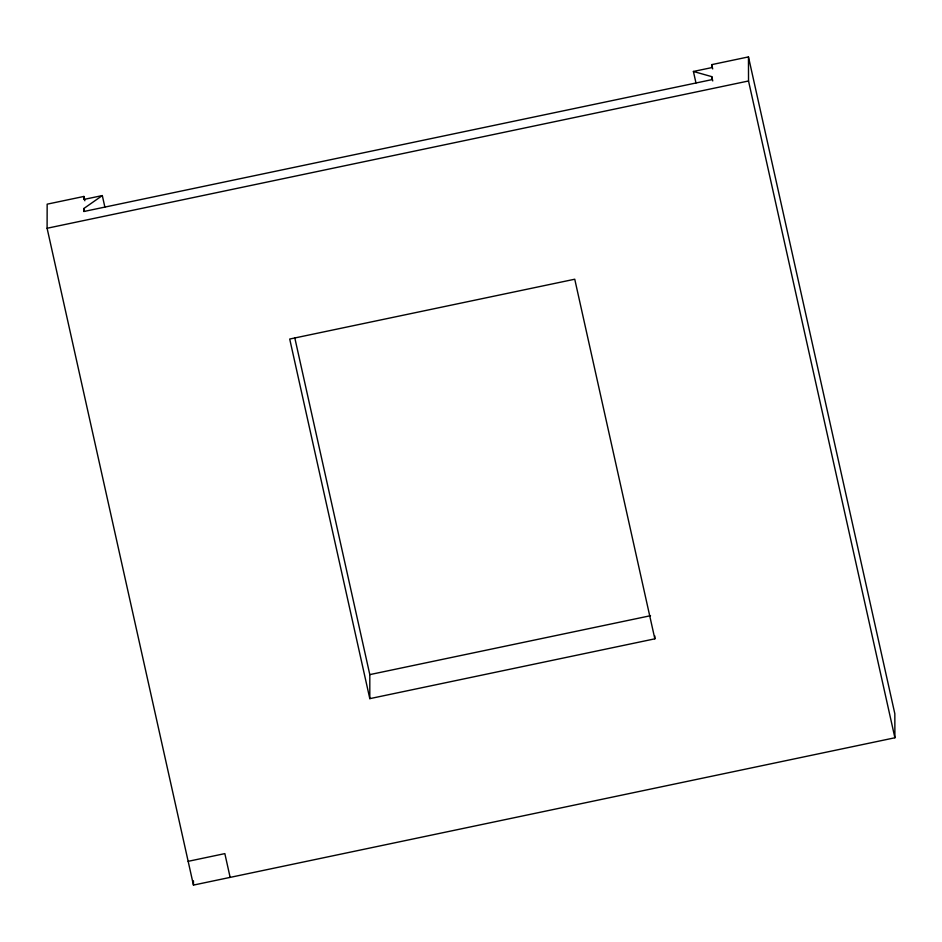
<?xml version="1.0" encoding="UTF-8"?>
<svg xmlns="http://www.w3.org/2000/svg" width="942" height="942" viewBox="0 0 942 942"><rect width="100%" height="100%" fill="white"/><g stroke="black" fill="none" stroke-linecap="round" stroke-linejoin="round"><path stroke-width="1.41" d="M654.843 635.991L654.843 638.829L369.806 698.646L369.806 674.613L294.811 337.931M695.973 82.955L693.406 71.462L711.787 67.612L711.74 64.633L748.466 56.909L894.829 713.706L894.9 737.774L193.451 885.091L47.1 228.258L47.159 204.167L83.885 196.454L84.839 200.752M193.451 885.091L193.451 880.852M104.868 207.052L102.313 195.571L83.826 208.523L83.814 211.514L711.799 79.67L711.775 76.643L693.406 71.462M83.885 196.454L83.826 199.445L102.313 195.571M47.1 228.258L748.525 80.977L748.466 56.909M369.806 674.613L650.522 615.703M188.153 861.329L224.844 853.617L230.142 877.391M748.525 80.977L894.9 737.774M711.74 64.633L712.694 68.931M711.775 76.643L712.741 80.941M654.843 638.829L574.75 279.221L289.712 339.038L369.806 698.646M83.826 208.523L84.474 211.397"/></g></svg>
